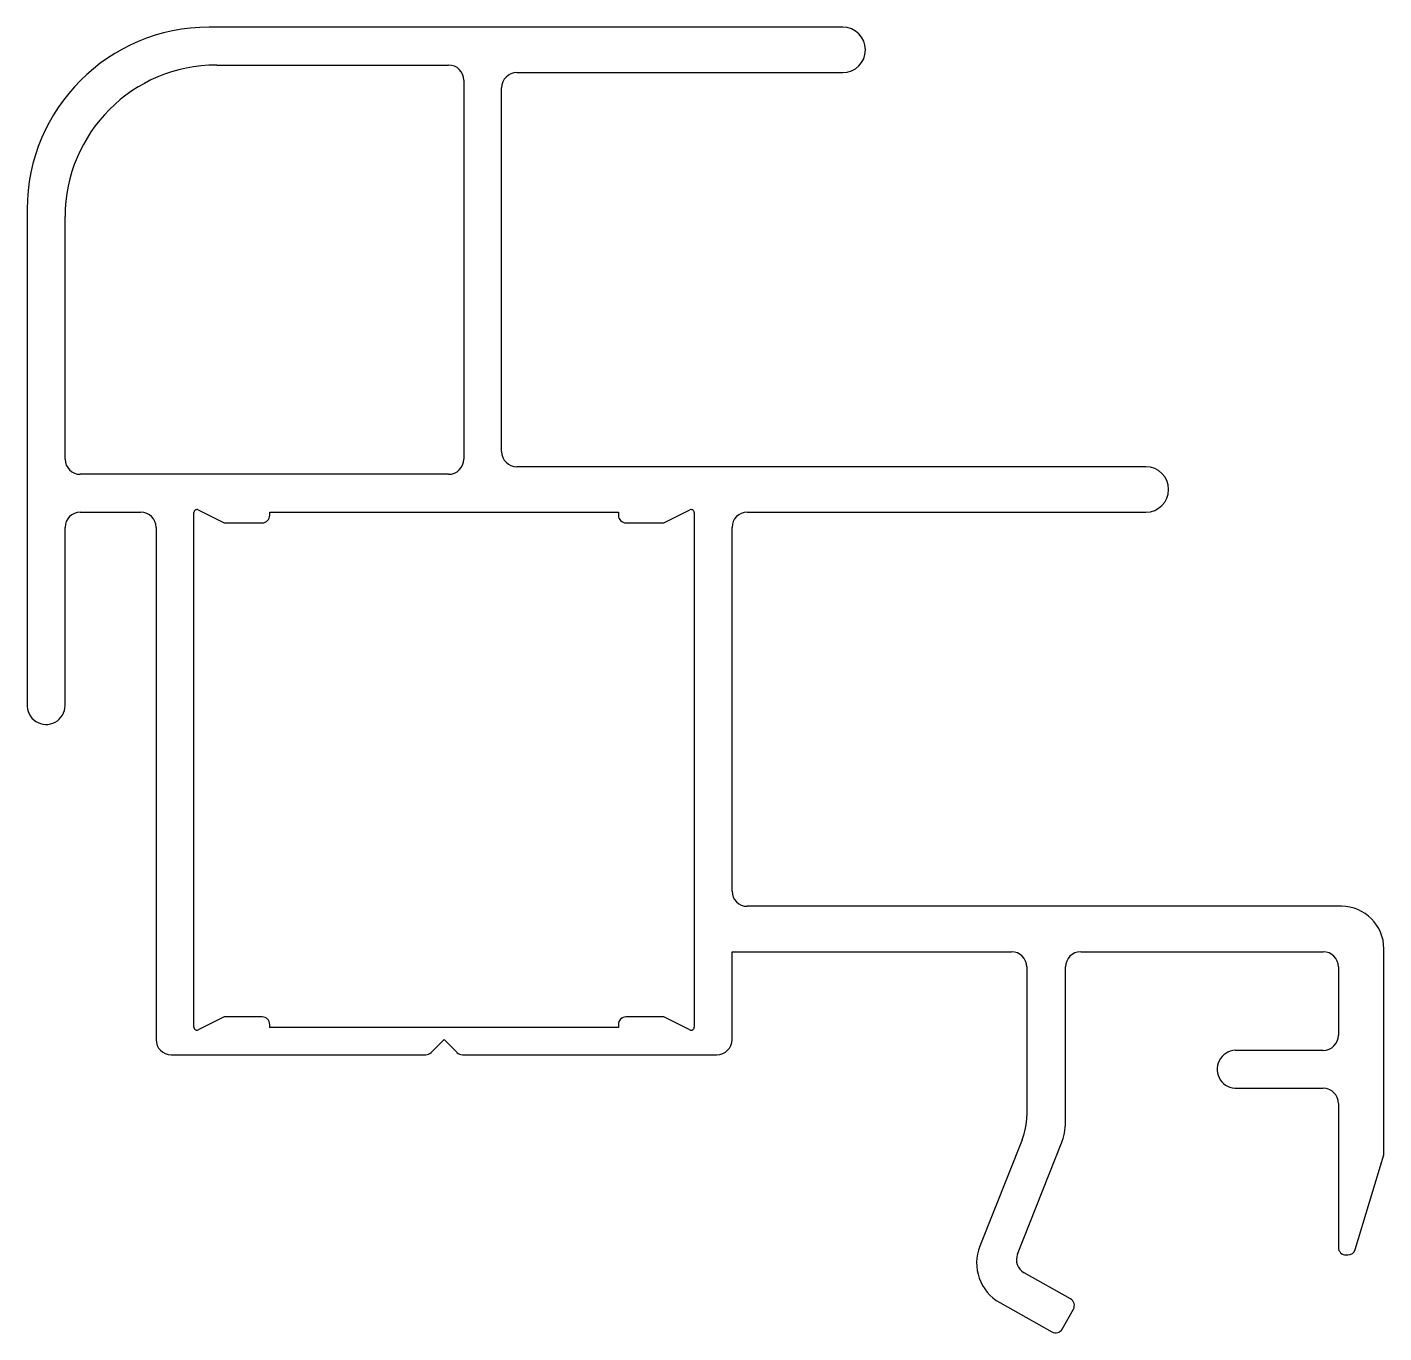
# Model space of a CAD drawing. Extents: x 852.6 to 897.4, y 627 to 670.1.
import ezdxf

# ---------------------------------------------------------------- set-up
doc = ezdxf.new("R2010")
doc.units = 0
doc.layers.get('0').update_dxf_attribs({"linetype": 'CONTINUOUS'})

msp = doc.modelspace()

# ---------------------------------------------------------------- linework, layer by layer
for p, q in [((879.517, 670.098), (858.617, 670.098)), ((858.867, 668.848), (866.517, 668.848)), ((868.767, 668.598), (879.517, 668.598)), ((867.017, 668.348), (867.017, 655.848)), ((868.267, 656.098), (868.267, 668.098)), ((852.617, 664.098), (852.617, 647.774)), ((853.867, 655.848), (853.867, 663.848)), ((866.517, 655.348), (854.367, 655.348)), ((889.517, 655.598), (868.767, 655.598)), ((854.367, 654.098), (856.367, 654.098)), ((858.117, 637.11), (858.117, 654.086)), ((858.261, 654.176), (859.117, 653.748)), ((860.617, 654.098), (872.117, 654.098)), ((860.617, 653.998), (860.617, 654.098)), ((872.117, 654.098), (872.117, 653.998)), ((873.617, 653.748), (874.472, 654.176)), ((874.617, 654.086), (874.617, 637.11)), ((876.367, 654.098), (889.517, 654.098)), ((853.867, 647.724), (853.867, 653.598)), ((856.867, 653.598), (856.867, 636.703)), ((859.117, 653.748), (860.367, 653.748)), ((872.367, 653.748), (873.617, 653.748)), ((875.867, 641.598), (875.867, 653.598)), ((895.967, 641.098), (876.367, 641.098)), ((875.867, 636.703), (875.867, 639.598)), ((875.867, 639.598), (885.087, 639.598)), ((887.367, 639.598), (895.367, 639.598)), ((897.367, 632.898), (897.367, 639.698)), ((885.587, 639.098), (885.587, 634.19)), ((886.867, 633.997), (886.867, 639.098)), ((895.867, 639.098), (895.867, 636.848)), ((859.117, 637.448), (858.261, 637.021)), ((860.367, 637.448), (859.117, 637.448)), ((873.617, 637.448), (872.367, 637.448)), ((874.472, 637.021), (873.617, 637.448)), ((860.617, 637.098), (860.617, 637.198)), ((872.117, 637.098), (860.617, 637.098)), ((872.117, 637.198), (872.117, 637.098)), ((865.94, 636.276), (866.367, 636.703)), ((866.367, 636.703), (866.794, 636.276)), ((857.367, 636.203), (865.763, 636.203)), ((866.97, 636.203), (875.367, 636.203)), ((895.367, 636.348), (892.464, 636.348)), ((892.534, 635.098), (895.367, 635.098)), ((895.867, 634.598), (895.867, 629.848)), ((885.435, 633.396), (884.041, 629.889)), ((885.283, 629.63), (886.725, 633.259)), ((896.421, 629.776), (897.367, 632.898)), ((896.117, 629.598), (896.181, 629.598)), ((887.03, 628.15), (885.503, 629.01)), ((884.699, 628.028), (886.417, 627.061)), ((886.758, 627.156), (887.126, 627.81))]:
    msp.add_line(p, q)
for centre, radius, start, end in [((858.617, 664.098), 6, 90, 180), ((879.517, 669.348), 0.75, 270, 90), ((858.867, 663.848), 5, 90, 180), ((866.517, 668.348), 0.5, 0, 90), ((868.767, 668.098), 0.5, 90, 180), ((868.767, 656.098), 0.5, 180, 270), ((854.367, 655.848), 0.5, 180, 270), ((866.517, 655.848), 0.5, 270, 0), ((889.517, 654.848), 0.75, 270, 90), ((854.367, 653.598), 0.5, 90, 180), ((856.367, 653.598), 0.5, 0, 90), ((858.217, 654.086), 0.1, 63.4349, 180), ((860.367, 653.998), 0.25, 270, 0), ((872.367, 653.998), 0.25, 180, 270), ((874.517, 654.086), 0.1, 0, 116.5651), ((876.367, 653.598), 0.5, 90, 180), ((853.241, 647.724), 0.626, 175.4188, 0), ((876.367, 641.598), 0.5, 180, 270), ((895.967, 639.698), 1.4, 360, 90), ((885.087, 639.098), 0.5, 0, 90), ((887.367, 639.098), 0.5, 90, 180), ((895.367, 639.098), 0.5, 0, 90), ((860.367, 637.198), 0.25, 0, 90), ((872.367, 637.198), 0.25, 90, 180), ((858.217, 637.11), 0.1, 180, 296.5651), ((874.517, 637.11), 0.1, 243.4349, 0), ((895.367, 636.848), 0.5, 270, 0), ((857.367, 636.703), 0.5, 180, 270), ((875.367, 636.703), 0.5, 270, 0), ((865.763, 636.453), 0.25, 270, 315), ((866.97, 636.453), 0.25, 225, 270), ((892.493, 635.723), 0.626, 92.6552, 273.7326), ((895.367, 634.598), 0.5, 0, 90), ((883.437, 634.19), 2.15, 338.3245, 0), ((884.867, 633.997), 2, 338.3245, 0), ((885.435, 629.335), 1.5, 158.3245, 240.6245), ((896.117, 629.848), 0.25, 180, 270), ((896.181, 629.848), 0.25, 270, 343.1416), ((885.748, 629.446), 0.5, 158.3245, 240.6245), ((886.908, 627.932), 0.25, 330.6245, 60.6245), ((886.54, 627.279), 0.25, 240.6245, 330.6245)]:
    msp.add_arc(centre, radius, start, end)

doc.saveas('drawing.dxf')
